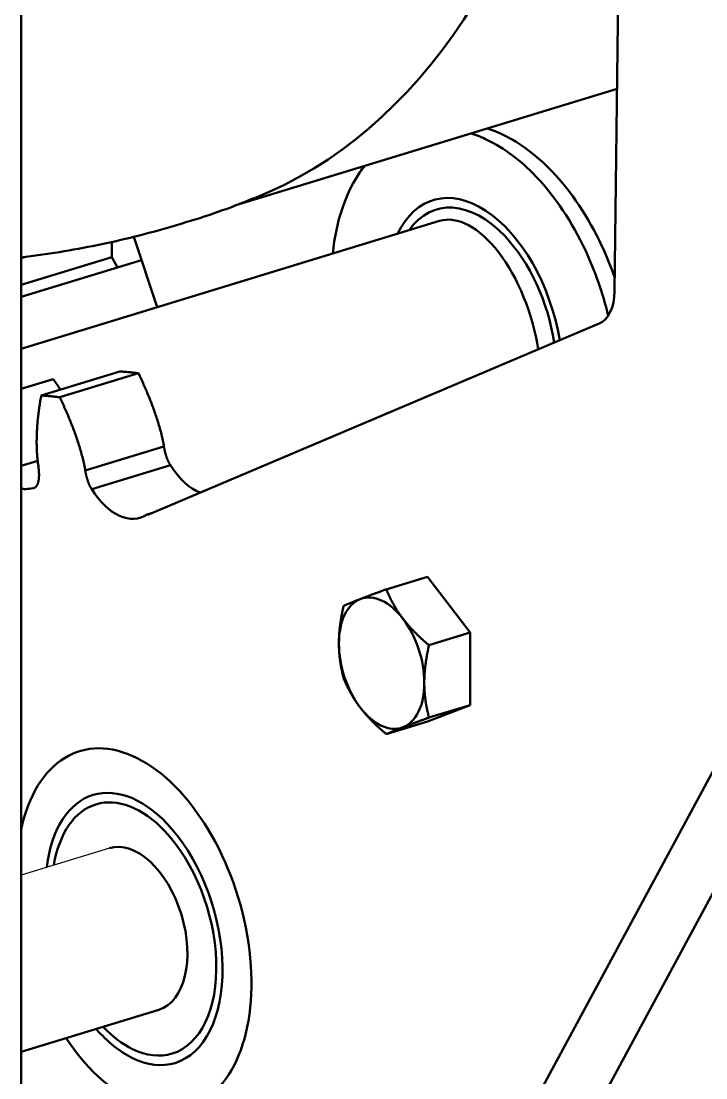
# Model space of a CAD drawing. Header units: inches. Extents: x -122986 to 27550, y -4965 to 6170.
# Drawn here: x 2840 to 2880.5, y 624.1 to 686.6 of the extents above; entities that cross this region are included whole.
import ezdxf

# ---------------------------------------------------------------- set-up
doc = ezdxf.new("R2010")
doc.units = ezdxf.units.IN
doc.header["$LTSCALE"] = 2
doc.header["$MEASUREMENT"] = 0
doc.layers.add('1 Đậm', color=7, linetype='Continuous', lineweight=50)

msp = doc.modelspace()

# ---------------------------------------------------------------- linework, layer by layer
at = {"layer": '1 Đậm', "lineweight": 50}
for p, q in [((2875.139, 670.633), (2875.655, 711.487)), ((2840.046, 601.112), (2840.046, 708.627)), ((2852.676, 675.709), (2875.29, 682.619)), ((2840.046, 667.237), (2864.792, 674.797)), ((2846.699, 673.861), (2848.081, 669.691)), ((2845.415, 672.66), (2845.415, 673.58)), ((2845.415, 672.66), (2840.044, 671.019)), ((2840.305, 672.679), (2840.045, 672.6)), ((2845.734, 672.042), (2845.415, 672.66)), ((2847.157, 672.477), (2840.046, 670.304)), ((2847.54, 657.418), (2874.223, 668.726)), ((2845.887, 665.893), (2841.233, 664.471)), ((2846.982, 665.787), (2842.329, 664.365)), ((2841.946, 665.438), (2840.046, 664.858)), ((2841.88, 665.418), (2840.046, 664.858)), ((2848.488, 661.454), (2843.834, 660.032)), ((2841.03, 660.609), (2840.046, 660.308)), ((2848.872, 660.349), (2844.218, 658.927)), ((2847.812, 657.533), (2847.502, 657.438)), ((2891.817, 655.192), (2871.198, 616.97)), ((2861.639, 653.005), (2864.077, 653.75)), ((2864.077, 653.75), (2866.601, 650.445)), ((2887.163, 653.771), (2866.545, 615.548)), ((2864.164, 649.7), (2866.601, 650.445)), ((2866.601, 650.445), (2866.601, 646.164)), ((2866.601, 646.164), (2864.077, 645.188)), ((2864.164, 645.419), (2866.601, 646.164)), ((2861.639, 644.443), (2864.077, 645.188))]:
    msp.add_line(p, q, dxfattribs=at)
at = {"layer": '1 Đậm', "lineweight": 30}
msp.add_line((2845.26, 637.696), (2840.046, 636.103), dxfattribs=at)
at = {"layer": '1 Đậm'}
msp.add_line((2840.046, 625.647), (2848.183, 628.133), dxfattribs=at)
at = {"layer": '1 Đậm', "lineweight": 50}
for points in [[(2840.046, 672.636), (2840.329, 672.671), (2840.611, 672.708), (2840.894, 672.746), (2841.176, 672.785), (2841.458, 672.826), (2841.74, 672.868), (2842.021, 672.912), (2842.303, 672.957), (2842.584, 673.004), (2842.865, 673.052), (2843.145, 673.101), (2843.426, 673.152), (2843.706, 673.204), (2843.986, 673.258), (2844.265, 673.313), (2844.545, 673.369), (2844.824, 673.427), (2845.102, 673.487), (2845.381, 673.548), (2845.659, 673.61), (2845.937, 673.674), (2846.214, 673.739), (2846.491, 673.806), (2846.767, 673.874), (2847.044, 673.944), (2847.319, 674.016), (2847.595, 674.088), (2847.87, 674.162), (2848.145, 674.238), (2848.419, 674.315), (2848.693, 674.393), (2848.967, 674.472), (2849.24, 674.552), (2849.514, 674.634), (2849.786, 674.716), (2850.059, 674.8), (2850.331, 674.885), (2850.603, 674.971), (2850.874, 675.058), (2851.145, 675.148), (2851.415, 675.238), (2851.685, 675.331), (2851.954, 675.426), (2852.222, 675.522), (2852.489, 675.621), (2852.755, 675.722), (2853.02, 675.826), (2853.285, 675.933), (2853.548, 676.042), (2853.81, 676.153)], [(2846.982, 665.787), (2846.96, 665.79), (2846.938, 665.793), (2846.916, 665.796), (2846.894, 665.799), (2846.872, 665.802), (2846.85, 665.805), (2846.828, 665.808), (2846.806, 665.811), (2846.784, 665.813), (2846.762, 665.816), (2846.74, 665.819), (2846.718, 665.821), (2846.696, 665.824), (2846.674, 665.827), (2846.652, 665.829), (2846.63, 665.832), (2846.608, 665.834), (2846.586, 665.836), (2846.564, 665.839), (2846.542, 665.841), (2846.52, 665.843), (2846.498, 665.846), (2846.476, 665.848), (2846.454, 665.85), (2846.433, 665.852), (2846.411, 665.854), (2846.389, 665.856), (2846.367, 665.858), (2846.345, 665.86), (2846.323, 665.862), (2846.301, 665.864), (2846.279, 665.866), (2846.257, 665.868), (2846.236, 665.87), (2846.214, 665.872), (2846.192, 665.873), (2846.17, 665.875), (2846.148, 665.877), (2846.126, 665.878), (2846.104, 665.88), (2846.083, 665.881), (2846.061, 665.883), (2846.039, 665.884), (2846.017, 665.886), (2845.995, 665.887), (2845.974, 665.888), (2845.952, 665.89), (2845.93, 665.891), (2845.908, 665.892), (2845.887, 665.893)], [(2848.488, 661.454), (2848.475, 661.543), (2848.46, 661.633), (2848.443, 661.723), (2848.425, 661.813), (2848.406, 661.903), (2848.385, 661.993), (2848.364, 662.083), (2848.342, 662.173), (2848.319, 662.263), (2848.296, 662.352), (2848.272, 662.442), (2848.247, 662.531), (2848.221, 662.62), (2848.195, 662.709), (2848.169, 662.798), (2848.142, 662.887), (2848.114, 662.975), (2848.086, 663.063), (2848.057, 663.152), (2848.028, 663.24), (2847.998, 663.327), (2847.968, 663.415), (2847.938, 663.502), (2847.907, 663.59), (2847.876, 663.677), (2847.844, 663.764), (2847.812, 663.85), (2847.779, 663.937), (2847.746, 664.023), (2847.713, 664.109), (2847.68, 664.195), (2847.646, 664.281), (2847.612, 664.366), (2847.577, 664.451), (2847.542, 664.536), (2847.507, 664.621), (2847.471, 664.706), (2847.435, 664.79), (2847.399, 664.875), (2847.363, 664.959), (2847.326, 665.042), (2847.289, 665.126), (2847.251, 665.209), (2847.214, 665.293), (2847.176, 665.376), (2847.138, 665.458), (2847.099, 665.541), (2847.06, 665.623), (2847.022, 665.705), (2846.982, 665.787)], [(2842.361, 664.832), (2842.353, 664.845), (2842.344, 664.857), (2842.336, 664.869), (2842.328, 664.882), (2842.32, 664.894), (2842.312, 664.906), (2842.303, 664.919), (2842.295, 664.931), (2842.287, 664.943), (2842.279, 664.955), (2842.271, 664.968), (2842.262, 664.98), (2842.254, 664.992), (2842.246, 665.004), (2842.238, 665.017), (2842.229, 665.029), (2842.221, 665.041), (2842.213, 665.053), (2842.205, 665.065), (2842.196, 665.078), (2842.188, 665.09), (2842.18, 665.102), (2842.172, 665.114), (2842.163, 665.126), (2842.155, 665.138), (2842.147, 665.15), (2842.138, 665.163), (2842.13, 665.175), (2842.122, 665.187), (2842.113, 665.199), (2842.105, 665.211), (2842.097, 665.223), (2842.088, 665.235), (2842.08, 665.247), (2842.072, 665.259), (2842.063, 665.271), (2842.055, 665.283), (2842.047, 665.295), (2842.038, 665.307), (2842.03, 665.319), (2842.021, 665.331), (2842.013, 665.343), (2842.005, 665.355), (2841.996, 665.367), (2841.988, 665.379), (2841.979, 665.391), (2841.971, 665.403), (2841.963, 665.415), (2841.954, 665.426), (2841.946, 665.438)], [(2841.233, 664.471), (2841.219, 664.395), (2841.205, 664.318), (2841.191, 664.24), (2841.178, 664.163), (2841.165, 664.085), (2841.152, 664.007), (2841.14, 663.929), (2841.128, 663.85), (2841.116, 663.771), (2841.105, 663.692), (2841.094, 663.612), (2841.084, 663.533), (2841.073, 663.453), (2841.064, 663.372), (2841.054, 663.292), (2841.046, 663.211), (2841.037, 663.13), (2841.029, 663.049), (2841.021, 662.967), (2841.014, 662.885), (2841.007, 662.803), (2841.001, 662.72), (2840.995, 662.638), (2840.99, 662.555), (2840.985, 662.471), (2840.98, 662.388), (2840.976, 662.304), (2840.972, 662.22), (2840.969, 662.135), (2840.967, 662.051), (2840.965, 661.966), (2840.963, 661.88), (2840.962, 661.795), (2840.962, 661.709), (2840.962, 661.623), (2840.963, 661.537), (2840.964, 661.45), (2840.967, 661.363), (2840.969, 661.276), (2840.973, 661.189), (2840.977, 661.101), (2840.982, 661.013), (2840.988, 660.925), (2840.995, 660.836), (2841.003, 660.748), (2841.012, 660.659), (2841.022, 660.569), (2841.033, 660.48), (2841.046, 660.39), (2841.062, 660.3)], [(2842.329, 664.365), (2842.307, 664.369), (2842.285, 664.372), (2842.263, 664.375), (2842.24, 664.377), (2842.218, 664.38), (2842.196, 664.383), (2842.174, 664.386), (2842.152, 664.389), (2842.13, 664.392), (2842.108, 664.394), (2842.086, 664.397), (2842.064, 664.4), (2842.042, 664.402), (2842.02, 664.405), (2841.998, 664.407), (2841.976, 664.41), (2841.954, 664.412), (2841.933, 664.415), (2841.911, 664.417), (2841.889, 664.419), (2841.867, 664.422), (2841.845, 664.424), (2841.823, 664.426), (2841.801, 664.428), (2841.779, 664.43), (2841.757, 664.433), (2841.735, 664.435), (2841.713, 664.437), (2841.691, 664.439), (2841.669, 664.441), (2841.648, 664.442), (2841.626, 664.444), (2841.604, 664.446), (2841.582, 664.448), (2841.56, 664.45), (2841.538, 664.451), (2841.516, 664.453), (2841.495, 664.455), (2841.473, 664.456), (2841.451, 664.458), (2841.429, 664.459), (2841.407, 664.461), (2841.385, 664.462), (2841.364, 664.464), (2841.342, 664.465), (2841.32, 664.466), (2841.298, 664.468), (2841.276, 664.469), (2841.255, 664.47), (2841.233, 664.471)], [(2843.834, 660.032), (2843.821, 660.121), (2843.806, 660.211), (2843.789, 660.302), (2843.771, 660.392), (2843.752, 660.482), (2843.732, 660.572), (2843.711, 660.662), (2843.689, 660.751), (2843.666, 660.841), (2843.642, 660.931), (2843.618, 661.02), (2843.593, 661.109), (2843.568, 661.198), (2843.542, 661.287), (2843.515, 661.376), (2843.488, 661.465), (2843.46, 661.553), (2843.432, 661.642), (2843.404, 661.73), (2843.374, 661.818), (2843.345, 661.905), (2843.315, 661.993), (2843.284, 662.081), (2843.253, 662.168), (2843.222, 662.255), (2843.19, 662.342), (2843.158, 662.428), (2843.126, 662.515), (2843.093, 662.601), (2843.06, 662.687), (2843.026, 662.773), (2842.992, 662.859), (2842.958, 662.944), (2842.923, 663.029), (2842.888, 663.114), (2842.853, 663.199), (2842.818, 663.284), (2842.782, 663.368), (2842.745, 663.453), (2842.709, 663.537), (2842.672, 663.621), (2842.635, 663.704), (2842.598, 663.788), (2842.56, 663.871), (2842.522, 663.954), (2842.484, 664.037), (2842.446, 664.119), (2842.407, 664.201), (2842.368, 664.284), (2842.329, 664.365)], [(2848.872, 660.349), (2848.859, 660.368), (2848.847, 660.386), (2848.835, 660.406), (2848.824, 660.425), (2848.812, 660.445), (2848.801, 660.465), (2848.79, 660.485), (2848.779, 660.505), (2848.769, 660.526), (2848.758, 660.547), (2848.748, 660.568), (2848.738, 660.589), (2848.728, 660.61), (2848.719, 660.632), (2848.71, 660.653), (2848.7, 660.675), (2848.692, 660.697), (2848.683, 660.719), (2848.674, 660.741), (2848.666, 660.764), (2848.658, 660.786), (2848.65, 660.808), (2848.642, 660.831), (2848.634, 660.854), (2848.627, 660.876), (2848.62, 660.899), (2848.613, 660.922), (2848.606, 660.945), (2848.599, 660.968), (2848.592, 660.991), (2848.586, 661.014), (2848.579, 661.037), (2848.573, 661.06), (2848.567, 661.083), (2848.561, 661.106), (2848.555, 661.129), (2848.55, 661.152), (2848.544, 661.175), (2848.539, 661.198), (2848.534, 661.222), (2848.529, 661.245), (2848.524, 661.268), (2848.519, 661.291), (2848.514, 661.314), (2848.509, 661.338), (2848.505, 661.361), (2848.5, 661.384), (2848.496, 661.407), (2848.492, 661.43), (2848.488, 661.454)], [(2841.062, 660.3), (2841.066, 660.264), (2841.071, 660.229), (2841.075, 660.194), (2841.079, 660.159), (2841.083, 660.123), (2841.086, 660.088), (2841.09, 660.053), (2841.092, 660.018), (2841.095, 659.983), (2841.097, 659.948), (2841.099, 659.914), (2841.1, 659.879), (2841.101, 659.845), (2841.102, 659.811), (2841.102, 659.776), (2841.102, 659.743), (2841.102, 659.709), (2841.1, 659.675), (2841.099, 659.642), (2841.097, 659.61), (2841.094, 659.577), (2841.091, 659.545), (2841.087, 659.513), (2841.083, 659.482), (2841.078, 659.451), (2841.072, 659.421), (2841.066, 659.391), (2841.059, 659.362), (2841.051, 659.334), (2841.043, 659.306), (2841.034, 659.279), (2841.024, 659.252), (2841.014, 659.227), (2841.002, 659.203), (2840.99, 659.179), (2840.978, 659.157), (2840.964, 659.136), (2840.95, 659.116), (2840.935, 659.097), (2840.919, 659.079), (2840.902, 659.063), (2840.885, 659.048), (2840.868, 659.035), (2840.849, 659.023), (2840.83, 659.012), (2840.811, 659.003), (2840.791, 658.996), (2840.77, 658.99), (2840.749, 658.985), (2840.728, 658.982)], [(2844.218, 658.927), (2844.206, 658.946), (2844.194, 658.965), (2844.182, 658.984), (2844.17, 659.003), (2844.159, 659.023), (2844.147, 659.043), (2844.136, 659.063), (2844.126, 659.083), (2844.115, 659.104), (2844.105, 659.125), (2844.094, 659.146), (2844.084, 659.167), (2844.075, 659.189), (2844.065, 659.21), (2844.056, 659.232), (2844.047, 659.253), (2844.038, 659.275), (2844.029, 659.297), (2844.021, 659.32), (2844.012, 659.342), (2844.004, 659.364), (2843.996, 659.387), (2843.988, 659.409), (2843.981, 659.432), (2843.973, 659.455), (2843.966, 659.477), (2843.959, 659.5), (2843.952, 659.523), (2843.945, 659.546), (2843.939, 659.569), (2843.932, 659.592), (2843.926, 659.615), (2843.92, 659.638), (2843.914, 659.661), (2843.908, 659.684), (2843.902, 659.707), (2843.896, 659.73), (2843.891, 659.753), (2843.885, 659.777), (2843.88, 659.8), (2843.875, 659.823), (2843.87, 659.846), (2843.865, 659.869), (2843.86, 659.893), (2843.856, 659.916), (2843.851, 659.939), (2843.847, 659.962), (2843.843, 659.985), (2843.838, 660.009), (2843.834, 660.032)], [(2840.315, 658.935), (2840.309, 658.934), (2840.304, 658.933), (2840.299, 658.933), (2840.294, 658.933), (2840.289, 658.932), (2840.284, 658.932), (2840.278, 658.932), (2840.273, 658.932), (2840.268, 658.932), (2840.263, 658.932), (2840.257, 658.932), (2840.252, 658.933), (2840.247, 658.933), (2840.241, 658.934), (2840.236, 658.934), (2840.23, 658.935), (2840.225, 658.936), (2840.22, 658.937), (2840.214, 658.938), (2840.209, 658.939), (2840.203, 658.94), (2840.198, 658.941), (2840.193, 658.942), (2840.187, 658.944), (2840.182, 658.945), (2840.176, 658.947), (2840.171, 658.948), (2840.165, 658.95), (2840.16, 658.952), (2840.154, 658.954), (2840.149, 658.956), (2840.143, 658.958), (2840.138, 658.96), (2840.132, 658.962), (2840.127, 658.965), (2840.121, 658.967), (2840.116, 658.97), (2840.11, 658.972), (2840.105, 658.975), (2840.099, 658.978), (2840.094, 658.981), (2840.088, 658.984), (2840.083, 658.987), (2840.077, 658.99), (2840.072, 658.993), (2840.066, 658.996), (2840.061, 658.999), (2840.055, 659.003), (2840.05, 659.006), (2840.044, 659.01)], [(2861.639, 653.005), (2861.604, 652.993), (2861.569, 652.98), (2861.535, 652.967), (2861.5, 652.955), (2861.466, 652.942), (2861.432, 652.93), (2861.398, 652.918), (2861.364, 652.905), (2861.33, 652.893), (2861.296, 652.881), (2861.263, 652.868), (2861.23, 652.856), (2861.197, 652.844), (2861.164, 652.832), (2861.131, 652.82), (2861.098, 652.808), (2861.066, 652.796), (2861.033, 652.784), (2861.001, 652.772), (2860.969, 652.76), (2860.937, 652.749), (2860.906, 652.737), (2860.874, 652.725), (2860.843, 652.714), (2860.812, 652.702), (2860.781, 652.691), (2860.75, 652.679), (2860.72, 652.668), (2860.689, 652.656), (2860.659, 652.645), (2860.629, 652.634), (2860.599, 652.623), (2860.57, 652.612), (2860.54, 652.601), (2860.511, 652.59), (2860.482, 652.579), (2860.454, 652.568), (2860.425, 652.557), (2860.397, 652.546), (2860.369, 652.536), (2860.341, 652.525), (2860.313, 652.515), (2860.286, 652.504), (2860.258, 652.494), (2860.231, 652.484), (2860.204, 652.473), (2860.178, 652.463), (2860.152, 652.453), (2860.125, 652.443), (2860.099, 652.433)], [(2862.624, 651.268), (2862.599, 651.302), (2862.573, 651.336), (2862.548, 651.37), (2862.523, 651.404), (2862.499, 651.438), (2862.474, 651.472), (2862.45, 651.506), (2862.426, 651.54), (2862.403, 651.574), (2862.379, 651.609), (2862.356, 651.643), (2862.334, 651.677), (2862.311, 651.712), (2862.289, 651.746), (2862.267, 651.78), (2862.245, 651.815), (2862.224, 651.849), (2862.202, 651.884), (2862.181, 651.919), (2862.161, 651.953), (2862.14, 651.988), (2862.12, 652.023), (2862.1, 652.057), (2862.08, 652.092), (2862.061, 652.127), (2862.041, 652.162), (2862.022, 652.196), (2862.003, 652.231), (2861.985, 652.266), (2861.966, 652.301), (2861.948, 652.336), (2861.93, 652.371), (2861.912, 652.406), (2861.895, 652.441), (2861.877, 652.476), (2861.86, 652.511), (2861.843, 652.546), (2861.826, 652.582), (2861.81, 652.617), (2861.793, 652.652), (2861.777, 652.687), (2861.761, 652.722), (2861.745, 652.758), (2861.73, 652.793), (2861.714, 652.828), (2861.699, 652.864), (2861.684, 652.899), (2861.669, 652.934), (2861.654, 652.97), (2861.639, 653.005)], [(2858.837, 649.804), (2858.837, 649.848), (2858.838, 649.892), (2858.838, 649.935), (2858.839, 649.979), (2858.84, 650.023), (2858.841, 650.067), (2858.843, 650.111), (2858.845, 650.155), (2858.847, 650.199), (2858.849, 650.244), (2858.852, 650.288), (2858.855, 650.333), (2858.858, 650.377), (2858.861, 650.422), (2858.865, 650.467), (2858.868, 650.511), (2858.872, 650.556), (2858.877, 650.601), (2858.881, 650.646), (2858.886, 650.69), (2858.891, 650.735), (2858.896, 650.78), (2858.901, 650.824), (2858.907, 650.869), (2858.912, 650.914), (2858.918, 650.958), (2858.924, 651.003), (2858.931, 651.048), (2858.937, 651.092), (2858.944, 651.137), (2858.951, 651.182), (2858.958, 651.226), (2858.965, 651.271), (2858.973, 651.316), (2858.98, 651.36), (2858.988, 651.405), (2858.996, 651.45), (2859.004, 651.494), (2859.013, 651.539), (2859.021, 651.583), (2859.03, 651.628), (2859.038, 651.673), (2859.047, 651.717), (2859.056, 651.762), (2859.066, 651.807), (2859.075, 651.851), (2859.085, 651.896), (2859.094, 651.94), (2859.104, 651.985), (2859.114, 652.03)], [(2860.099, 652.433), (2860.074, 652.423), (2860.048, 652.413), (2860.023, 652.403), (2859.998, 652.394), (2859.974, 652.384), (2859.949, 652.374), (2859.925, 652.365), (2859.901, 652.356), (2859.878, 652.346), (2859.855, 652.337), (2859.832, 652.328), (2859.809, 652.319), (2859.786, 652.31), (2859.764, 652.301), (2859.742, 652.292), (2859.72, 652.284), (2859.699, 652.275), (2859.678, 652.267), (2859.657, 652.258), (2859.636, 652.25), (2859.615, 652.241), (2859.595, 652.233), (2859.575, 652.225), (2859.555, 652.217), (2859.536, 652.209), (2859.516, 652.201), (2859.497, 652.193), (2859.478, 652.185), (2859.46, 652.178), (2859.441, 652.17), (2859.423, 652.162), (2859.405, 652.155), (2859.387, 652.147), (2859.37, 652.14), (2859.352, 652.133), (2859.335, 652.125), (2859.318, 652.118), (2859.301, 652.111), (2859.285, 652.104), (2859.268, 652.097), (2859.252, 652.09), (2859.236, 652.083), (2859.22, 652.076), (2859.205, 652.069), (2859.189, 652.063), (2859.174, 652.056), (2859.159, 652.049), (2859.144, 652.043), (2859.129, 652.036), (2859.114, 652.03)], [(2864.164, 649.7), (2864.129, 649.73), (2864.094, 649.759), (2864.06, 649.788), (2864.025, 649.818), (2863.991, 649.848), (2863.957, 649.877), (2863.923, 649.907), (2863.889, 649.937), (2863.855, 649.967), (2863.821, 649.997), (2863.788, 650.027), (2863.755, 650.057), (2863.721, 650.087), (2863.688, 650.118), (2863.656, 650.148), (2863.623, 650.178), (2863.59, 650.209), (2863.558, 650.24), (2863.526, 650.27), (2863.494, 650.301), (2863.462, 650.332), (2863.431, 650.363), (2863.399, 650.394), (2863.368, 650.425), (2863.337, 650.456), (2863.306, 650.487), (2863.275, 650.519), (2863.244, 650.55), (2863.214, 650.582), (2863.184, 650.614), (2863.154, 650.645), (2863.124, 650.677), (2863.095, 650.709), (2863.065, 650.741), (2863.036, 650.773), (2863.007, 650.806), (2862.978, 650.838), (2862.95, 650.87), (2862.922, 650.903), (2862.894, 650.936), (2862.866, 650.968), (2862.838, 651.001), (2862.81, 651.034), (2862.783, 651.067), (2862.756, 651.101), (2862.729, 651.134), (2862.703, 651.167), (2862.676, 651.201), (2862.65, 651.234), (2862.624, 651.268)], [(2858.837, 649.804), (2858.837, 649.761), (2858.838, 649.718), (2858.838, 649.675), (2858.839, 649.632), (2858.84, 649.589), (2858.841, 649.546), (2858.843, 649.503), (2858.845, 649.46), (2858.847, 649.418), (2858.849, 649.375), (2858.852, 649.333), (2858.855, 649.291), (2858.858, 649.248), (2858.861, 649.206), (2858.864, 649.164), (2858.868, 649.122), (2858.872, 649.08), (2858.876, 649.039), (2858.88, 648.997), (2858.885, 648.955), (2858.89, 648.914), (2858.895, 648.872), (2858.9, 648.831), (2858.906, 648.79), (2858.911, 648.749), (2858.917, 648.708), (2858.923, 648.667), (2858.93, 648.626), (2858.936, 648.585), (2858.943, 648.544), (2858.95, 648.503), (2858.957, 648.463), (2858.964, 648.422), (2858.972, 648.382), (2858.979, 648.342), (2858.987, 648.301), (2858.995, 648.261), (2859.003, 648.221), (2859.012, 648.181), (2859.02, 648.141), (2859.029, 648.101), (2859.038, 648.062), (2859.047, 648.022), (2859.056, 647.983), (2859.065, 647.943), (2859.075, 647.904), (2859.084, 647.865), (2859.094, 647.826), (2859.104, 647.787), (2859.114, 647.749)], [(2863.887, 647.475), (2863.887, 647.519), (2863.887, 647.562), (2863.888, 647.606), (2863.889, 647.65), (2863.89, 647.693), (2863.891, 647.737), (2863.893, 647.781), (2863.895, 647.826), (2863.897, 647.87), (2863.899, 647.914), (2863.902, 647.959), (2863.904, 648.003), (2863.908, 648.048), (2863.911, 648.093), (2863.914, 648.137), (2863.918, 648.182), (2863.922, 648.227), (2863.926, 648.271), (2863.931, 648.316), (2863.936, 648.361), (2863.94, 648.406), (2863.946, 648.45), (2863.951, 648.495), (2863.956, 648.54), (2863.962, 648.584), (2863.968, 648.629), (2863.974, 648.674), (2863.98, 648.718), (2863.987, 648.763), (2863.994, 648.808), (2864.001, 648.852), (2864.008, 648.897), (2864.015, 648.942), (2864.022, 648.986), (2864.03, 649.031), (2864.038, 649.076), (2864.046, 649.12), (2864.054, 649.165), (2864.062, 649.209), (2864.071, 649.254), (2864.079, 649.299), (2864.088, 649.343), (2864.097, 649.388), (2864.106, 649.433), (2864.115, 649.477), (2864.125, 649.522), (2864.134, 649.566), (2864.144, 649.611), (2864.154, 649.656), (2864.164, 649.7)], [(2859.114, 647.749), (2859.129, 647.713), (2859.144, 647.678), (2859.159, 647.642), (2859.174, 647.607), (2859.189, 647.571), (2859.205, 647.536), (2859.221, 647.5), (2859.236, 647.465), (2859.253, 647.43), (2859.269, 647.395), (2859.285, 647.359), (2859.302, 647.324), (2859.319, 647.289), (2859.336, 647.254), (2859.353, 647.219), (2859.37, 647.183), (2859.388, 647.148), (2859.406, 647.113), (2859.424, 647.078), (2859.442, 647.043), (2859.46, 647.008), (2859.479, 646.973), (2859.498, 646.939), (2859.517, 646.904), (2859.536, 646.869), (2859.556, 646.834), (2859.576, 646.799), (2859.596, 646.765), (2859.616, 646.73), (2859.636, 646.695), (2859.657, 646.661), (2859.678, 646.626), (2859.699, 646.592), (2859.721, 646.557), (2859.743, 646.523), (2859.765, 646.489), (2859.787, 646.454), (2859.809, 646.42), (2859.832, 646.386), (2859.855, 646.351), (2859.878, 646.317), (2859.902, 646.283), (2859.925, 646.249), (2859.95, 646.215), (2859.974, 646.181), (2859.998, 646.147), (2860.023, 646.113), (2860.048, 646.079), (2860.074, 646.045), (2860.099, 646.011)], [(2864.164, 645.419), (2864.154, 645.458), (2864.144, 645.497), (2864.134, 645.536), (2864.125, 645.575), (2864.115, 645.614), (2864.106, 645.653), (2864.097, 645.693), (2864.088, 645.732), (2864.079, 645.772), (2864.07, 645.812), (2864.061, 645.851), (2864.053, 645.891), (2864.045, 645.932), (2864.037, 645.972), (2864.029, 646.012), (2864.021, 646.052), (2864.014, 646.093), (2864.007, 646.133), (2863.999, 646.174), (2863.993, 646.215), (2863.986, 646.255), (2863.979, 646.296), (2863.973, 646.337), (2863.967, 646.378), (2863.961, 646.419), (2863.955, 646.46), (2863.95, 646.502), (2863.945, 646.543), (2863.94, 646.584), (2863.935, 646.626), (2863.93, 646.667), (2863.926, 646.709), (2863.922, 646.751), (2863.918, 646.793), (2863.914, 646.835), (2863.911, 646.877), (2863.907, 646.919), (2863.904, 646.961), (2863.901, 647.003), (2863.899, 647.046), (2863.897, 647.088), (2863.895, 647.131), (2863.893, 647.174), (2863.891, 647.216), (2863.89, 647.259), (2863.889, 647.302), (2863.888, 647.345), (2863.887, 647.388), (2863.887, 647.432), (2863.887, 647.475)], [(2860.099, 646.011), (2860.125, 645.978), (2860.151, 645.944), (2860.178, 645.911), (2860.204, 645.877), (2860.231, 645.844), (2860.258, 645.81), (2860.286, 645.777), (2860.313, 645.744), (2860.341, 645.711), (2860.369, 645.678), (2860.397, 645.646), (2860.426, 645.613), (2860.454, 645.581), (2860.483, 645.548), (2860.512, 645.516), (2860.541, 645.484), (2860.571, 645.452), (2860.6, 645.42), (2860.63, 645.388), (2860.66, 645.356), (2860.69, 645.324), (2860.721, 645.293), (2860.751, 645.261), (2860.782, 645.23), (2860.813, 645.198), (2860.844, 645.167), (2860.875, 645.136), (2860.907, 645.105), (2860.938, 645.074), (2860.97, 645.043), (2861.002, 645.013), (2861.034, 644.982), (2861.067, 644.951), (2861.099, 644.921), (2861.132, 644.89), (2861.164, 644.86), (2861.197, 644.83), (2861.23, 644.8), (2861.264, 644.77), (2861.297, 644.74), (2861.331, 644.71), (2861.364, 644.68), (2861.398, 644.65), (2861.432, 644.62), (2861.466, 644.591), (2861.501, 644.561), (2861.535, 644.532), (2861.57, 644.502), (2861.604, 644.473), (2861.639, 644.443)], [(2862.624, 644.847), (2862.65, 644.857), (2862.676, 644.867), (2862.703, 644.877), (2862.729, 644.887), (2862.756, 644.897), (2862.783, 644.908), (2862.811, 644.918), (2862.838, 644.929), (2862.866, 644.939), (2862.894, 644.95), (2862.922, 644.961), (2862.951, 644.971), (2862.979, 644.982), (2863.008, 644.993), (2863.037, 645.004), (2863.066, 645.015), (2863.095, 645.026), (2863.125, 645.037), (2863.155, 645.048), (2863.185, 645.059), (2863.215, 645.071), (2863.245, 645.082), (2863.276, 645.093), (2863.307, 645.105), (2863.338, 645.116), (2863.369, 645.128), (2863.4, 645.139), (2863.432, 645.151), (2863.463, 645.163), (2863.495, 645.175), (2863.527, 645.186), (2863.559, 645.198), (2863.591, 645.21), (2863.624, 645.222), (2863.657, 645.234), (2863.689, 645.246), (2863.722, 645.258), (2863.755, 645.27), (2863.789, 645.282), (2863.822, 645.295), (2863.856, 645.307), (2863.889, 645.319), (2863.923, 645.332), (2863.957, 645.344), (2863.991, 645.356), (2864.026, 645.369), (2864.06, 645.381), (2864.094, 645.394), (2864.129, 645.407), (2864.164, 645.419)], [(2861.639, 644.443), (2861.654, 644.45), (2861.669, 644.456), (2861.684, 644.463), (2861.699, 644.47), (2861.714, 644.476), (2861.73, 644.483), (2861.745, 644.49), (2861.761, 644.497), (2861.777, 644.504), (2861.794, 644.511), (2861.81, 644.518), (2861.827, 644.525), (2861.844, 644.532), (2861.861, 644.539), (2861.878, 644.547), (2861.895, 644.554), (2861.913, 644.561), (2861.931, 644.569), (2861.949, 644.576), (2861.967, 644.584), (2861.985, 644.592), (2862.004, 644.599), (2862.023, 644.607), (2862.042, 644.615), (2862.061, 644.623), (2862.081, 644.631), (2862.101, 644.639), (2862.121, 644.647), (2862.141, 644.656), (2862.161, 644.664), (2862.182, 644.672), (2862.203, 644.681), (2862.224, 644.689), (2862.246, 644.698), (2862.267, 644.707), (2862.289, 644.715), (2862.312, 644.724), (2862.334, 644.733), (2862.357, 644.742), (2862.38, 644.751), (2862.403, 644.76), (2862.427, 644.77), (2862.45, 644.779), (2862.474, 644.788), (2862.499, 644.798), (2862.523, 644.807), (2862.548, 644.817), (2862.573, 644.827), (2862.599, 644.837), (2862.624, 644.847)]]:
    msp.add_lwpolyline(points, dxfattribs=at)
for centre, major_axis, start_param, end_param in [((2832.803, 738.649), (19.285, -63.12), 0.047298, 0.852527), ((2866.839, 668.103), (2.422, -7.929), 1.348789, 3.707031), ((2873.245, 671.558), (0.877, -2.869), 0.061173, 1.071089), ((2850.502, 662.69), (1.233, -4.036), 5.143215, 5.848409), ((2846.722, 632.915), (-7.853, 25.702), 6.163097, 6.189257), ((2845.849, 661.269), (1.233, -4.036), 5.143215, 6.471304), ((2846.722, 632.915), (-7.853, 25.702), 5.753686, 5.755959), ((2861.362, 648.64), (-1.169, 3.825), 5.278311, 6.325509), ((2861.362, 648.64), (-1.169, 3.825), 0.042323, 1.089521), ((2861.362, 648.64), (-1.169, 3.825), 4.231114, 5.278311), ((2861.362, 648.64), (-1.169, 3.825), 1.089521, 2.136719), ((2861.362, 648.64), (-1.169, 3.825), 3.183916, 4.231114), ((2861.362, 648.64), (-1.169, 3.825), 2.136719, 3.183916)]:
    msp.add_ellipse(centre, major_axis=major_axis, ratio=0.585049, start_param=start_param, end_param=end_param, dxfattribs=at)
at = {"layer": '1 Đậm'}
for centre, major_axis, start_param, end_param in [((2866.839, 668.103), (2.253, -7.373), 2.27646, 3.574012), ((2866.839, 668.103), (2.253, -7.373), 1.326797, 2.27646), ((2846.722, 632.915), (3.214, -10.52), 0, 3.952866), ((2846.722, 632.915), (2.422, -7.929), 2.21819, 4.064928), ((2846.722, 632.915), (2.253, -7.373), 2.27646, 4.006711), ((2846.722, 632.915), (2.253, -7.373), 0, 2.27646), ((2846.722, 632.915), (2.422, -7.929), 0, 2.21819), ((2846.722, 632.915), (1.461, -4.782), 0, 3.141495), ((2846.722, 632.915), (2.422, -7.929), 5.359755, 5.783478), ((2846.722, 632.915), (2.253, -7.373), 5.417973, 5.783478), ((2846.722, 632.915), (3.214, -10.52), 5.184219, 5.783478), ((2846.722, 632.915), (2.253, -7.373), 5.783478, 6.283185), ((2846.722, 632.915), (2.422, -7.929), 5.783478, 6.283185)]:
    msp.add_ellipse(centre, major_axis=major_axis, ratio=0.585049, start_param=start_param, end_param=end_param, dxfattribs=at)
at = {"layer": '1 Đậm', "ltscale": 15}
msp.add_ellipse((2866.838, 668.103), major_axis=(-2.045, 6.695), ratio=0.499222, start_param=4.427136, end_param=6.283185, dxfattribs=at)
at = {"layer": '1 Đậm', "lineweight": 30}
msp.add_ellipse((2846.722, 632.915), major_axis=(3.214, -10.52), ratio=0.585049, start_param=0, end_param=2.232791, dxfattribs=at)
at = {"layer": '1 Đậm'}
for points, knots in [([(2875.149, 671.435), (2874.922, 672.09), (2874.661, 672.732), (2873.589, 675.021), (2872.59, 676.527), (2870.556, 678.65), (2869.583, 679.395), (2868.24, 680.043), (2867.927, 680.169), (2867.61, 680.272)], [1.634652, 1.634652, 1.634652, 1.634652, 1.810071, 1.810071, 2.282366, 2.282366, 2.645936, 2.645936, 2.753647, 2.753647, 2.753647, 2.753647]), ([(2874.762, 669.192), (2874.444, 670.524), (2873.989, 671.835), (2872.633, 674.729), (2871.633, 676.235), (2869.6, 678.358), (2868.627, 679.102), (2867.283, 679.751), (2866.97, 679.877), (2866.653, 679.98)], [1.463418, 1.463418, 1.463418, 1.463418, 1.810071, 1.810071, 2.282366, 2.282366, 2.645936, 2.645936, 2.753647, 2.753647, 2.753647, 2.753647]), ([(2860.355, 678.055), (2860.166, 677.814), (2859.991, 677.559), (2859.433, 676.625), (2859.122, 675.881), (2858.753, 674.599), (2858.644, 674.095), (2858.563, 673.576), (2858.527, 673.343), (2858.497, 673.106), (2858.473, 672.867)], [3.5295354, 3.5295354, 3.5295354, 3.5295354, 3.6284541, 3.6284541, 3.8740837, 3.8740837, 4.022614, 4.022614, 4.022614, 4.0892962, 4.0892962, 4.0892962, 4.0892962])]:
    msp.add_open_spline(points, degree=3, knots=knots, dxfattribs=at)

doc.saveas('drawing.dxf')
